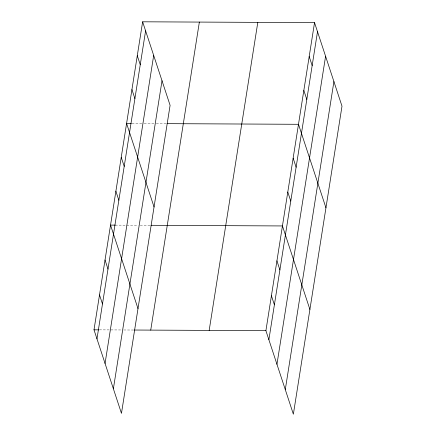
<?xml version="1.0" encoding="UTF-8"?>
<svg xmlns="http://www.w3.org/2000/svg" width="436" height="436" viewBox="0 0 436 436"><rect width="100%" height="100%" fill="white"/><g stroke="black" fill="none" stroke-linecap="round" stroke-linejoin="round"><path stroke-width="0.33" stroke-dasharray="2.18 1.64" d="M131.988 123.475L143.466 123.535M144.142 123.535L154.273 123.584M156.301 123.595L166.427 123.644M115.262 225.123L138.223 225.238M140.25 225.243L150.382 225.298M99.403 329.856L121.693 329.965M123.715 329.976L133.847 330.025"/><path stroke-width="0.65" d="M142.632 21.8L170.095 105.321L121.464 413.355L94.002 329.829L142.632 21.8L314.536 22.645L341.998 106.171L293.368 414.2L265.906 330.679L314.536 22.645M96.972 338.865L145.602 30.836M105.054 363.45L153.685 55.421M113.382 388.77L162.012 80.742M150.731 330.107L199.361 22.078M209.176 330.395L257.807 22.367M268.881 339.715L317.512 31.686M276.958 364.294L325.588 56.266M285.286 389.62L333.916 81.592M131.312 123.475L126.582 123.448L154.044 206.975M167.102 123.65L298.491 124.298L325.948 207.819M115.262 225.123L110.537 225.101L137.994 308.623M151.058 225.298L282.441 225.946L309.903 309.473M94.002 329.829L98.727 329.85M134.522 330.03L265.906 330.679M309.189 56.533L312.16 65.569M303.838 90.416L306.808 99.452M293.139 158.181L296.109 167.217M287.793 192.063L290.763 201.1M276.931 260.859L279.901 269.895M271.421 295.766L274.391 304.802M137.28 55.683L140.256 64.719M131.934 89.565L134.904 98.607M121.235 157.331L124.206 166.372M115.883 191.213L118.854 200.255M105.022 260.009L107.997 269.045M99.512 294.921L102.482 303.957"/></g></svg>
